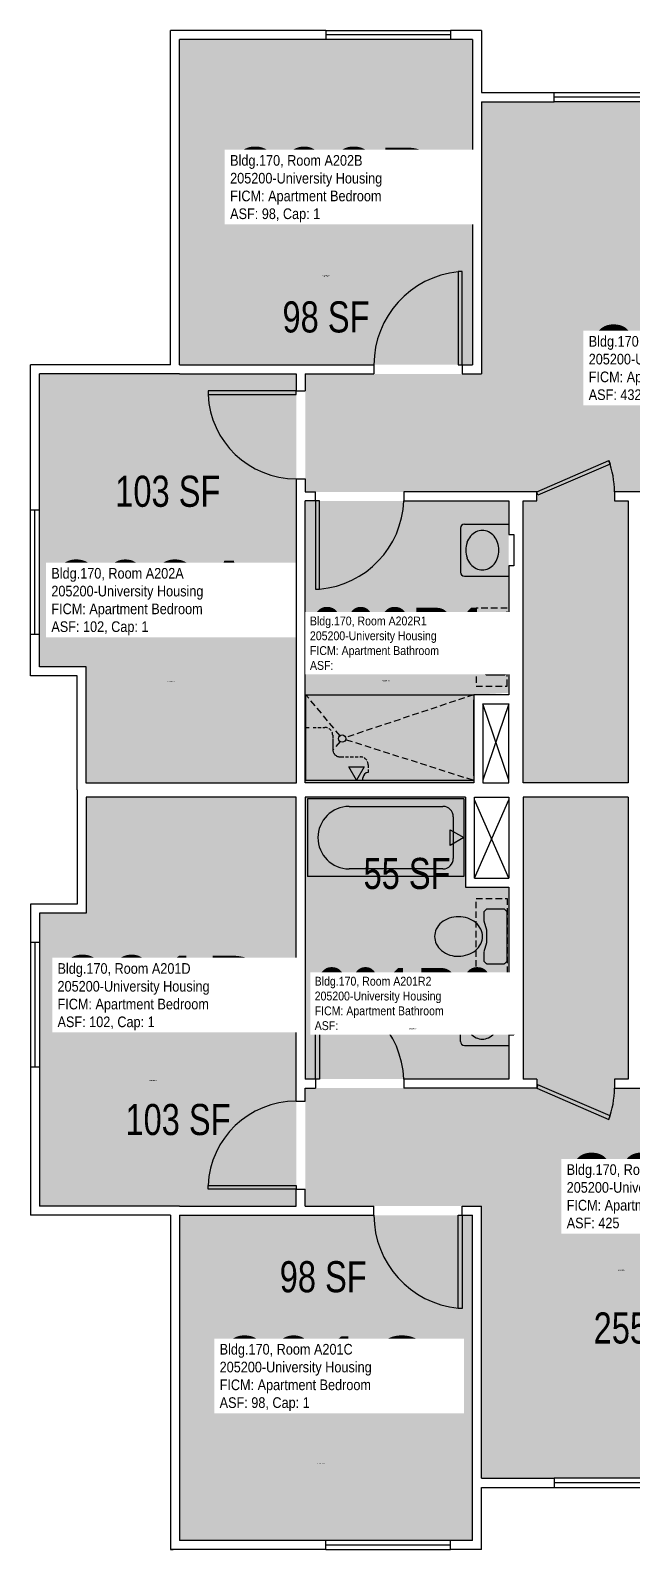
# Model space of a CAD drawing. Header units: inches. Extents: x -54 to 942, y -58 to 644.
# Drawn here: x -54 to 178, y 0 to 586 of the extents above; entities that cross this region are included whole.
import ezdxf
from ezdxf.enums import TextEntityAlignment as Align

# ---------------------------------------------------------------- set-up
doc = ezdxf.new("R2010")
doc.units = ezdxf.units.IN
doc.header["$LTSCALE"] = 10
doc.header["$MEASUREMENT"] = 0
doc.linetypes.add('DASHED2', pattern=[0.375, 0.25, -0.125])
doc.layers.get('0').update_dxf_attribs({"linetype": 'CONTINUOUS'})
for name, color, linetype in [('A-DOOR', 2, 'CONTINUOUS'), ('A-GLAZ', 1, 'CONTINUOUS'), ('A-IDEN-RNUM', 7, 'CONTINUOUS'), ('A-IDEN-SNUM', 4, 'CONTINUOUS'), ('A-IDEN-VNUM', 4, 'CONTINUOUS'), ('A-WALL', 5, 'CONTINUOUS'), ('AREA-TEXT', 3, 'CONTINUOUS'), ('Rooms-Category-Color', 7, 'CONTINUOUS'), ('Rooms-College-Color', 7, 'CONTINUOUS'), ('Rooms-Department-Color', 7, 'CONTINUOUS'), ('Rooms-Division-Color', 7, 'CONTINUOUS'), ('Rooms-Information', 7, 'CONTINUOUS')]:
    doc.layers.add(name, color=color, linetype=linetype)
doc.styles.add('CP_AREA', font='arial.ttf', dxfattribs={"height": 15})
doc.styles.add('CP_ROOMSNUMBER', font='arial.ttf', dxfattribs={"height": 1})
doc.styles.add('CP_ROOMVNUMBER', font='arial.ttf', dxfattribs={"width": 0.85, "height": 0.075})

msp = doc.modelspace()

# ---------------------------------------------------------------- hatches: boundary and pattern name
at = {"layer": 'Rooms-Category-Color', "true_color": 0x728ef3}
for points in [[(3.5, 457), (3.5, 582.5), (116.5, 582.5), (116.5, 457)], [(360.5, 408), (364.5, 408), (364.5, 412), (364.5, 453.5), (248, 453.5), (248, 558.5), (120, 558.5), (120, 453.5), (52, 453.5), (52, 408), (56, 408), (90, 408), (141.25, 408), (141.25, 404.5), (136, 404.5), (136, 295.75), (176.5, 295.75), (176.5, 404.5), (171.25, 404.5), (171.25, 408), (213.49, 408), (213.49, 404.5), (266.5, 404.5), (266.5, 329.55), (322, 329.5), (322, 408)], [(-32.5, 295.66), (48.5, 295.66), (48.5, 453.5), (-50.5, 453.5), (-50.5, 340.5), (-32.5, 340.5)], [(90, 404.5), (52, 404.5), (52, 295.75), (117, 295.75), (117, 329.75), (130.5, 330.5), (130.5, 404.5)], [(48.5, 132.5), (48.5, 290.25), (-32.5, 290.25), (-32.5, 245.5), (-50.5, 245.5), (-50.5, 132.5)], [(90, 181.5), (52, 181.5), (52, 290.25), (113.75, 290.25), (113.75, 255.5), (130.5, 255.5), (130.5, 181.5)], [(360.5, 178), (364.5, 178), (364.5, 174), (364.5, 132.5), (248, 132.5), (248, 27.5), (120, 27.5), (120, 132.5), (52, 132.5), (52, 178), (56, 178), (90, 178), (141.25, 178), (141.25, 181.5), (136, 181.5), (136, 290.25), (176.5, 290.25), (176.5, 181.5), (171.25, 181.5), (171.25, 178), (213.49, 178), (213.49, 181.5), (266.5, 181.5), (266.5, 256.45), (323, 256.5), (323, 178)], [(3.5, 3.5), (3.5, 129), (116.5, 129), (116.5, 3.5)]]:
    msp.add_hatch(color=171, dxfattribs=at).paths.add_polyline_path(points)
at = {"layer": 'Rooms-College-Color', "true_color": 0xadadad}
for points in [[(3.5, 457), (3.5, 582.5), (116.5, 582.5), (116.5, 457)], [(360.5, 408), (364.5, 408), (364.5, 412), (364.5, 453.5), (248, 453.5), (248, 558.5), (120, 558.5), (120, 453.5), (52, 453.5), (52, 408), (56, 408), (90, 408), (141.25, 408), (141.25, 404.5), (136, 404.5), (136, 295.75), (176.5, 295.75), (176.5, 404.5), (171.25, 404.5), (171.25, 408), (213.49, 408), (213.49, 404.5), (266.5, 404.5), (266.5, 329.55), (322, 329.5), (322, 408)], [(-32.5, 295.66), (48.5, 295.66), (48.5, 453.5), (-50.5, 453.5), (-50.5, 340.5), (-32.5, 340.5)], [(90, 404.5), (52, 404.5), (52, 295.75), (117, 295.75), (117, 329.75), (130.5, 330.5), (130.5, 404.5)], [(48.5, 132.5), (48.5, 290.25), (-32.5, 290.25), (-32.5, 245.5), (-50.5, 245.5), (-50.5, 132.5)], [(90, 181.5), (52, 181.5), (52, 290.25), (113.75, 290.25), (113.75, 255.5), (130.5, 255.5), (130.5, 181.5)], [(360.5, 178), (364.5, 178), (364.5, 174), (364.5, 132.5), (248, 132.5), (248, 27.5), (120, 27.5), (120, 132.5), (52, 132.5), (52, 178), (56, 178), (90, 178), (141.25, 178), (141.25, 181.5), (136, 181.5), (136, 290.25), (176.5, 290.25), (176.5, 181.5), (171.25, 181.5), (171.25, 178), (213.49, 178), (213.49, 181.5), (266.5, 181.5), (266.5, 256.45), (323, 256.5), (323, 178)], [(3.5, 3.5), (3.5, 129), (116.5, 129), (116.5, 3.5)]]:
    msp.add_hatch(color=253, dxfattribs=at).paths.add_polyline_path(points)
at = {"layer": 'Rooms-Department-Color', "true_color": 0x604aed}
for points in [[(3.5, 457), (3.5, 582.5), (116.5, 582.5), (116.5, 457)], [(360.5, 408), (364.5, 408), (364.5, 412), (364.5, 453.5), (248, 453.5), (248, 558.5), (120, 558.5), (120, 453.5), (52, 453.5), (52, 408), (56, 408), (90, 408), (141.25, 408), (141.25, 404.5), (136, 404.5), (136, 295.75), (176.5, 295.75), (176.5, 404.5), (171.25, 404.5), (171.25, 408), (213.49, 408), (213.49, 404.5), (266.5, 404.5), (266.5, 329.55), (322, 329.5), (322, 408)], [(-32.5, 295.66), (48.5, 295.66), (48.5, 453.5), (-50.5, 453.5), (-50.5, 340.5), (-32.5, 340.5)], [(90, 404.5), (52, 404.5), (52, 295.75), (117, 295.75), (117, 329.75), (130.5, 330.5), (130.5, 404.5)], [(48.5, 132.5), (48.5, 290.25), (-32.5, 290.25), (-32.5, 245.5), (-50.5, 245.5), (-50.5, 132.5)], [(90, 181.5), (52, 181.5), (52, 290.25), (113.75, 290.25), (113.75, 255.5), (130.5, 255.5), (130.5, 181.5)], [(360.5, 178), (364.5, 178), (364.5, 174), (364.5, 132.5), (248, 132.5), (248, 27.5), (120, 27.5), (120, 132.5), (52, 132.5), (52, 178), (56, 178), (90, 178), (141.25, 178), (141.25, 181.5), (136, 181.5), (136, 290.25), (176.5, 290.25), (176.5, 181.5), (171.25, 181.5), (171.25, 178), (213.49, 178), (213.49, 181.5), (266.5, 181.5), (266.5, 256.45), (323, 256.5), (323, 178)], [(3.5, 3.5), (3.5, 129), (116.5, 129), (116.5, 3.5)]]:
    msp.add_hatch(color=173, dxfattribs=at).paths.add_polyline_path(points)
at = {"layer": 'Rooms-Division-Color', "true_color": 0x604aed}
for points in [[(3.5, 457), (3.5, 582.5), (116.5, 582.5), (116.5, 457)], [(360.5, 408), (364.5, 408), (364.5, 412), (364.5, 453.5), (248, 453.5), (248, 558.5), (120, 558.5), (120, 453.5), (52, 453.5), (52, 408), (56, 408), (90, 408), (141.25, 408), (141.25, 404.5), (136, 404.5), (136, 295.75), (176.5, 295.75), (176.5, 404.5), (171.25, 404.5), (171.25, 408), (213.49, 408), (213.49, 404.5), (266.5, 404.5), (266.5, 329.55), (322, 329.5), (322, 408)], [(-32.5, 295.66), (48.5, 295.66), (48.5, 453.5), (-50.5, 453.5), (-50.5, 340.5), (-32.5, 340.5)], [(90, 404.5), (52, 404.5), (52, 295.75), (117, 295.75), (117, 329.75), (130.5, 330.5), (130.5, 404.5)], [(48.5, 132.5), (48.5, 290.25), (-32.5, 290.25), (-32.5, 245.5), (-50.5, 245.5), (-50.5, 132.5)], [(90, 181.5), (52, 181.5), (52, 290.25), (113.75, 290.25), (113.75, 255.5), (130.5, 255.5), (130.5, 181.5)], [(360.5, 178), (364.5, 178), (364.5, 174), (364.5, 132.5), (248, 132.5), (248, 27.5), (120, 27.5), (120, 132.5), (52, 132.5), (52, 178), (56, 178), (90, 178), (141.25, 178), (141.25, 181.5), (136, 181.5), (136, 290.25), (176.5, 290.25), (176.5, 181.5), (171.25, 181.5), (171.25, 178), (213.49, 178), (213.49, 181.5), (266.5, 181.5), (266.5, 256.45), (323, 256.5), (323, 178)], [(3.5, 3.5), (3.5, 129), (116.5, 129), (116.5, 3.5)]]:
    msp.add_hatch(color=173, dxfattribs=at).paths.add_polyline_path(points)

# ---------------------------------------------------------------- linework, layer by layer
for p, q in [((111.88, 394), (111.88, 377)), ((113.38, 395.5), (130.5, 395.5)), ((113.38, 375.5), (130.5, 375.5)), ((120.88, 357.25), (121.75, 358.13)), ((122.05, 358.25), (128.7, 358.25)), ((129, 358.13), (129.88, 357.25)), ((120.88, 353.81), (120.88, 357.25)), ((121.88, 350.25), (120.89, 353.69)), ((129.88, 357.25), (129.88, 338.25)), ((121.88, 345.25), (121.88, 350.25)), ((120.88, 341.75), (121.88, 345.25)), ((120.88, 338.42), (120.88, 341.75)), ((121.88, 337.25), (121, 338.13)), ((128.88, 337.25), (121.88, 337.25)), ((129.88, 338.25), (128.88, 337.25)), ((52.26, 296.75), (52.26, 329.75)), ((52.26, 329.75), (117, 329.75)), ((117, 298.5), (117, 327.75)), ((130.5, 326.25), (120.5, 296.75)), ((130.5, 296.75), (120.5, 326.25)), ((68.75, 301.95), (74.75, 301.95)), ((71.75, 296.75), (68.75, 301.95)), ((74.75, 301.95), (71.75, 296.75)), ((52.26, 296.75), (117, 296.75)), ((52.88, 289.62), (52.88, 259.62)), ((113.12, 289.62), (52.88, 289.62)), ((113.12, 289.62), (113.12, 259.62)), ((117.25, 259), (130.5, 289.25)), ((130.5, 259), (117.25, 289.25)), ((68.94, 286.67), (105.09, 286.67)), ((109.11, 282.66), (109.11, 266.59)), ((107.93, 271.62), (107.93, 277.62)), ((107.93, 277.62), (113.12, 274.62)), ((113.12, 274.62), (107.93, 271.62)), ((113.12, 259.62), (52.88, 259.62)), ((105.09, 262.57), (68.94, 262.57)), ((121.88, 247), (121, 246.12)), ((128.88, 247), (121.88, 247)), ((129.88, 246), (128.88, 247)), ((120.88, 245.83), (120.88, 242.5)), ((120.88, 242.5), (121.88, 239)), ((129.88, 227), (129.88, 246)), ((121.88, 239), (121.88, 234)), ((120.88, 230.44), (120.88, 227)), ((121.88, 234), (120.89, 230.56)), ((120.88, 227), (121.75, 226.12)), ((122.05, 226), (128.7, 226)), ((129, 226.12), (129.88, 227)), ((111.88, 196), (111.88, 213)), ((113.38, 214.5), (130.5, 214.5)), ((113.38, 194.5), (130.5, 194.5))]:
    msp.add_line(p, q)
at = {"linetype": 'DASHED2'}
for p, q in [((129.88, 363.09), (117.88, 363.09)), ((117.88, 363.09), (117.88, 333.09)), ((129.88, 333.09), (129.88, 363.09)), ((65.41, 313.95), (52.26, 329.75)), ((117, 329.75), (67.59, 313.26)), ((117.88, 333.09), (129.88, 333.09)), ((65.41, 311.69), (62.6, 308.5)), ((116.74, 296.75), (67.59, 312.37)), ((117.88, 251.16), (129.88, 251.16)), ((117.88, 221.16), (117.88, 251.16)), ((129.88, 251.16), (129.88, 221.16)), ((129.88, 221.16), (117.88, 221.16))]:
    msp.add_line(p, q, dxfattribs=at)
at = {"linetype": 'DASHED2', "ltscale": 0.5}
for p, q in [((52.26, 317.12), (53.5, 317.12)), ((55, 317.12), (59.59, 317.12)), ((62.59, 314.12), (62.59, 308.75)), ((65.59, 305.75), (73.26, 305.75)), ((76.26, 302.75), (76.26, 299.75))]:
    msp.add_line(p, q, dxfattribs=at)
at = {"linetype": 'DASHED2', "ltscale": 0.4}
msp.add_line((62.59, 314.12), (62.59, 308.75), dxfattribs=at)
at = {"linetype": 'Continuous'}
msp.add_line((74.26, 297.01), (74.26, 297.75), dxfattribs=at)
msp.add_circle((66.25, 312.82), 1.41)
for centre, radius, start, end in [((113.38, 394), 1.5, 90, 180), ((120.28, 387.68), 5.42, 90, 116.19159), ((120.28, 387.68), 5.42, 63.80841, 90), ((122.88, 385.5), 9, 160.77064, 180), ((121.6, 385.94), 7.65, 139.89909, 160.77064), ((120.79, 386.63), 6.59, 116.19159, 139.89909), ((119.76, 386.63), 6.59, 40.10091, 63.80841), ((118.95, 385.94), 7.65, 19.22936, 40.10091), ((117.67, 385.5), 9, 0, 19.22936), ((122.88, 385.5), 9, 180, 199.22936), ((121.6, 385.06), 7.65, 199.22936, 220.10091), ((118.95, 385.06), 7.65, 319.89909, 340.77064), ((117.67, 385.5), 9, 340.77064, 0), ((113.38, 377), 1.5, 180, 270), ((120.79, 384.37), 6.59, 220.10091, 243.80841), ((120.28, 383.32), 5.42, 243.80841, 270), ((120.28, 383.32), 5.42, 270, 296.19159), ((119.76, 384.37), 6.59, 296.19159, 319.89909), ((122.05, 357.83), 0.418, 90, 135), ((128.7, 357.83), 0.418, 45, 90), ((110.73, 347.08), 7.39, 129.47246, 153.29881), ((112.14, 345.38), 9.6, 108.83538, 129.47246), ((111.59, 347.08), 7.81, 86.17651, 109.08252), ((112.11, 344.04), 10.83, 71.47743, 90.00207), ((112.73, 346.04), 8.75, 50.52754, 71.16462), ((113.59, 347.08), 7.39, 26.70119, 50.52754), ((109.41, 347.75), 5.91, 153.29881, 180), ((109.41, 347.75), 5.91, 180, 206.70119), ((114.92, 347.75), 5.91, 0, 26.70119), ((114.92, 347.75), 5.91, 333.29881, 0), ((110.73, 348.42), 7.39, 206.70119, 230.52754), ((111.59, 349.46), 8.75, 230.52754, 251.16462), ((112.11, 350.86), 10.24, 250.93864, 269.99844), ((112.11, 351.46), 10.83, 269.99793, 288.52257), ((112.73, 349.46), 8.75, 288.83538, 309.47246), ((113.59, 348.42), 7.39, 309.47246, 333.29881), ((121.29, 338.42), 0.418, 180, 225), ((128.7, 337.75), 0.418, 270, 315), ((68.94, 274.62), 12.05, 90, 270), ((105.09, 282.66), 4.02, 0, 90), ((105.09, 266.59), 4.02, 270, 0), ((121.29, 245.83), 0.418, 135, 180), ((109.59, 235.79), 7.89, 129.47246, 153.29881), ((110.51, 234.67), 9.33, 108.83538, 129.47246), ((111.11, 232.92), 11.18, 90, 108.83538), ((111.11, 232.92), 11.18, 71.16462, 90), ((111.71, 234.67), 9.33, 50.52754, 71.16462), ((112.62, 235.79), 7.89, 26.70119, 50.52754), ((108.18, 236.5), 6.3, 153.29881, 180), ((108.18, 236.5), 6.3, 180, 206.70119), ((114.04, 236.5), 6.3, 0, 26.70119), ((114.04, 236.5), 6.3, 333.29881, 0), ((121.46, 237.06), 0.418, 344.0546, 0), ((109.59, 237.21), 7.89, 206.70119, 230.52754), ((111.09, 239.03), 10.24, 230.52754, 251.16462), ((110.55, 237.43), 8.55, 251.16462, 273.77544), ((111.11, 240.08), 11.18, 270, 288.83538), ((111.71, 238.33), 9.33, 288.83538, 309.47246), ((112.62, 237.21), 7.89, 309.47246, 333.29881), ((122.05, 226.42), 0.418, 225, 270), ((128.7, 226.42), 0.418, 270, 315), ((113.38, 213), 1.5, 90, 180), ((120.79, 205.63), 6.59, 116.19159, 139.89909), ((120.28, 206.68), 5.42, 90, 116.19159), ((120.28, 206.68), 5.42, 63.80841, 90), ((119.76, 205.63), 6.59, 40.10091, 63.80841), ((122.88, 204.5), 9, 160.77064, 180), ((121.6, 204.94), 7.65, 139.89909, 160.77064), ((118.95, 204.94), 7.65, 19.22936, 40.10091), ((117.67, 204.5), 9, 0, 19.22936), ((122.88, 204.5), 9, 180, 199.22936), ((121.6, 204.06), 7.65, 199.22936, 220.10091), ((118.95, 204.06), 7.65, 319.89909, 340.77064), ((117.67, 204.5), 9, 340.77064, 0), ((113.38, 196), 1.5, 180, 270), ((120.79, 203.37), 6.59, 220.10091, 243.80841), ((120.28, 202.32), 5.42, 243.80841, 270), ((120.28, 202.32), 5.42, 270, 296.19159), ((119.76, 203.37), 6.59, 296.19159, 319.89909)]:
    msp.add_arc(centre, radius, start, end)
at = {"linetype": 'DASHED2', "ltscale": 0.5}
for centre, start, end in [((59.59, 314.12), 0, 90), ((65.59, 308.75), 180, 270), ((73.26, 302.75), 0, 90)]:
    msp.add_arc(centre, 3, start, end, dxfattribs=at)
at = {"linetype": 'DASHED2', "ltscale": 0.4}
msp.add_arc((65.59, 308.75), 3, 180, 270, dxfattribs=at)
at = {"linetype": 'Continuous'}
msp.add_arc((76.26, 297.75), 2, 90, 180, dxfattribs=at)
at = {"layer": 'A-DOOR'}
for p, q in [((112.5, 493), (111, 493)), ((111, 493), (111, 457)), ((112.5, 457), (112.5, 493)), ((111, 457), (112.5, 457)), ((48.5, 447), (14.5, 447)), ((14.5, 447), (14.5, 445.5)), ((14.5, 445.5), (48.5, 445.5)), ((48.5, 445.5), (48.5, 447)), ((141.25, 408), (169.04, 420.06)), ((169.54, 418.73), (141.75, 406.68)), ((169.04, 420.06), (169.54, 418.73)), ((57.5, 404.5), (56, 404.5)), ((56, 404.5), (56, 370.5)), ((57.5, 370.5), (57.5, 404.5)), ((141.75, 406.68), (141.25, 408)), ((56, 370.5), (57.5, 370.5)), ((56, 181.5), (56, 215.5)), ((56, 215.5), (57.5, 215.5)), ((57.5, 215.5), (57.5, 181.5)), ((57.5, 181.5), (56, 181.5)), ((141.75, 179.32), (141.25, 178)), ((141.25, 178), (169.04, 165.94)), ((169.54, 167.27), (141.75, 179.32)), ((169.04, 165.94), (169.54, 167.27)), ((14.5, 139), (14.5, 140.5)), ((14.5, 140.5), (48.5, 140.5)), ((48.5, 139), (14.5, 139)), ((48.5, 140.5), (48.5, 139)), ((111, 129), (112.5, 129)), ((111, 93), (111, 129)), ((112.5, 129), (112.5, 93)), ((112.5, 93), (111, 93))]:
    msp.add_line(p, q, dxfattribs=at)
for centre, radius, start, end in [((114.5, 457), 36, 95.57924, 180), ((48.61, 447.15), 34.15, 182.77219, 269.81214), ((137.25, 408), 34, 0, 20.76838), ((54.49, 405.91), 35.54, 274.86019, 357.72415), ((54.49, 180.09), 35.54, 2.27585, 85.13981), ((137.25, 178), 34, 339.23162, 0), ((48.61, 138.85), 34.15, 90.18786, 177.22781), ((114.5, 129), 36, 180, 264.42076)]:
    msp.add_arc(centre, radius, start, end, dxfattribs=at)
at = {"layer": 'A-GLAZ'}
for p, q in [((60, 586), (108, 586)), ((108, 584.25), (60, 584.25)), ((108, 582.5), (60, 582.5)), ((148, 562), (220, 562)), ((220, 560.25), (148, 560.25)), ((220, 558.5), (148, 558.5)), ((-54, 353), (-54, 401)), ((-52.25, 353), (-52.25, 401)), ((-50.5, 353), (-50.5, 401)), ((-54, 234.25), (-54, 186.25)), ((-52.25, 234.25), (-52.25, 186.25)), ((-50.5, 234.25), (-50.5, 186.25)), ((220, 27.5), (148, 27.5)), ((220, 25.75), (148, 25.75)), ((148, 24), (220, 24)), ((108, 3.5), (60, 3.5)), ((108, 1.75), (60, 1.75)), ((60, 0), (108, 0))]:
    msp.add_line(p, q, dxfattribs=at)
at = {"layer": 'A-WALL'}
for p, q in [((0, 457), (0, 586)), ((60, 586), (0, 586)), ((3.5, 457), (3.5, 582.5)), ((60, 582.5), (3.5, 582.5)), ((60, 586), (60, 582.5)), ((120, 586), (108, 586)), ((108, 586), (108, 582.5)), ((116.5, 582.5), (108, 582.5)), ((116.5, 582.5), (116.5, 559.5)), ((120, 586), (120, 562)), ((116.5, 559.5), (116.5, 457)), ((120, 562), (148, 562)), ((120, 558.5), (120, 453.5)), ((120, 558.5), (148, 558.5)), ((148, 558.5), (148, 562)), ((-54, 401), (-54, 457)), ((0, 457), (-54, 457)), ((-50.5, 401), (-50.5, 453.5)), ((3.5, 453.5), (-50.5, 453.5)), ((3.5, 457), (78.5, 457)), ((3.5, 453.5), (48.5, 453.5)), ((48.5, 453.5), (48.5, 447)), ((52, 453.5), (78.5, 453.5)), ((52, 453.5), (52, 447)), ((78.5, 457), (78.5, 453.5)), ((112.5, 457), (116.5, 457)), ((112.5, 457), (112.5, 453.5)), ((112.5, 453.5), (120, 453.5)), ((48.5, 447), (52, 447)), ((48.5, 413), (48.5, 295.66)), ((48.5, 413), (52, 413)), ((52, 408), (56, 408)), ((52, 297.5), (52, 404.5)), ((56, 404.5), (52, 404.5)), ((56, 404.5), (56, 408)), ((56, 404.5), (56, 408)), ((141.25, 408), (90, 408)), ((90, 408), (90, 404.5)), ((90, 404.5), (130.5, 404.5)), ((130.5, 404.5), (130.5, 391.5)), ((136, 295.75), (136, 404.5)), ((136, 404.5), (141.25, 404.5)), ((141.25, 404.5), (141.25, 408)), ((213.49, 408), (171.25, 408)), ((171.25, 408), (171.25, 404.5)), ((171.25, 404.5), (176.5, 404.5)), ((176.5, 404.5), (176.5, 295.75)), ((-50.5, 401), (-54, 401)), ((130.5, 391.5), (132.5, 391.5)), ((132.5, 391.5), (132.5, 379.5)), ((132.5, 379.5), (130.5, 379.5)), ((130.5, 379.5), (130.5, 329.75)), ((-54, 337), (-54, 353)), ((-50.5, 353), (-54, 353)), ((-50.5, 340.5), (-50.5, 353)), ((-32.5, 340.5), (-50.5, 340.5)), ((-32.5, 295.66), (-32.5, 340.5)), ((-36, 337), (-54, 337)), ((-36, 293), (-36, 337)), ((52, 295.75), (52, 333.5)), ((130.5, 329.75), (117, 329.75)), ((117, 329.75), (117, 295.75)), ((120.5, 326.25), (120.5, 295.75)), ((120.5, 326.25), (130.5, 326.25)), ((130.5, 295.75), (130.5, 326.25)), ((-36, 293), (-36, 249)), ((48.5, 295.66), (-32.5, 295.66)), ((117, 295.75), (52, 295.75)), ((120.5, 295.75), (130.5, 295.75)), ((176.5, 295.75), (136, 295.75)), ((-32.5, 290.25), (-32.5, 245.5)), ((48.5, 290.25), (-32.5, 290.25)), ((48.5, 173), (48.5, 290.25)), ((52, 290.25), (52, 181.5)), ((113.75, 290.25), (52, 290.25)), ((113.75, 290.25), (113.75, 255.5)), ((117.25, 259), (117.25, 290.25)), ((117.25, 290.25), (130.5, 290.25)), ((130.5, 290.25), (130.5, 259)), ((136, 290.25), (136, 181.5)), ((176.5, 290.25), (136, 290.25)), ((176.5, 290.25), (176.5, 181.5)), ((117.25, 259), (130.5, 259)), ((113.75, 255.5), (130.5, 255.5)), ((130.5, 255.5), (130.5, 210.5)), ((-54, 249), (-54, 234.25)), ((-36, 249), (-54, 249)), ((-50.5, 245.5), (-50.5, 234.25)), ((-32.5, 245.5), (-50.5, 245.5)), ((-54, 234.25), (-50.5, 234.25)), ((130.5, 210.5), (132.5, 210.5)), ((132.5, 210.5), (132.5, 198.5)), ((130.5, 198.5), (130.5, 181.5)), ((130.5, 198.5), (132.5, 198.5)), ((-54, 186.25), (-54, 129)), ((-54, 186.25), (-50.5, 186.25)), ((-50.5, 186.25), (-50.5, 132.5)), ((56, 181.5), (52, 181.5)), ((52, 178), (56, 178)), ((56, 181.5), (56, 178)), ((56, 181.5), (56, 178)), ((130.5, 181.5), (90, 181.5)), ((90, 181.5), (90, 178)), ((141.25, 178), (90, 178)), ((141.25, 181.5), (141.25, 178)), ((171.25, 181.5), (171.25, 178)), ((171.25, 178), (213.49, 178)), ((48.5, 173), (52, 173)), ((48.5, 132.5), (48.5, 139)), ((48.5, 139), (52, 139)), ((52, 132.5), (52, 139)), ((0, 129), (-54, 129)), ((3.5, 132.5), (-50.5, 132.5)), ((0, 129), (0, 0)), ((3.5, 132.5), (48.5, 132.5)), ((3.5, 129), (78.5, 129)), ((3.5, 129), (3.5, 3.5)), ((52, 132.5), (78.5, 132.5)), ((78.5, 129), (78.5, 132.5)), ((112.5, 132.5), (120, 132.5)), ((112.5, 129), (112.5, 132.5)), ((112.5, 129), (116.5, 129)), ((116.5, 26.5), (116.5, 129)), ((120, 27.5), (120, 132.5)), ((116.5, 3.5), (116.5, 26.5)), ((120, 27.5), (148, 27.5)), ((120, 0), (120, 24)), ((120, 24), (148, 24)), ((148, 27.5), (148, 24)), ((60, 0), (0, 0)), ((0, 0), (1, 0)), ((0, 0), (1, 0)), ((60, 3.5), (3.5, 3.5)), ((60, 0), (60, 3.5)), ((108, 0), (108, 3.5)), ((116.5, 3.5), (108, 3.5)), ((120, 0), (108, 0))]:
    msp.add_line(p, q, dxfattribs=at)
at = {"layer": 'A-WALL', "linetype": 'Continuous'}
for p, q in [((52, 413), (52, 408)), ((52, 173), (52, 178)), ((141.25, 181.5), (136, 181.5)), ((176.5, 181.5), (171.25, 181.5))]:
    msp.add_line(p, q, dxfattribs=at)

# ---------------------------------------------------------------- texts
at = {"layer": 'A-IDEN-RNUM', "style": 'CP_ROOMSNUMBER'}
for s, p in [('0202-B0', (59.05, 490.84)), ('0202-A0', (-1.14, 334.61)), ('0202-R1', (81.55, 334.92)), ('0201-R2', (91.97, 200.67)), ('0201-D0', (-8.19, 180.79)), ('0201-00', (172.53, 107.64)), ('0201-C0', (56.54, 33.1))]:
    msp.add_text(s, height=0.36, dxfattribs=at).set_placement(p)
at = {"layer": 'A-IDEN-SNUM', "style": 'CP_ROOMSNUMBER'}
for s, p in [('1700A202B0', (58.53, 491.32)), ('1700A202A0', (-1.14, 334.61)), ('1700A202R1', (81.55, 334.92)), ('1700A201R2', (91.97, 200.67)), ('1700A201D0', (-8.19, 180.79)), ('1700A20100', (172.53, 107.64)), ('1700A201C0', (56.54, 33.1))]:
    msp.add_text(s, height=0.36, dxfattribs=at).set_placement(p)
at = {"layer": 'A-IDEN-VNUM', "style": 'CP_ROOMVNUMBER'}
for s, height, width, p in [('202B', 28.8, 0.85, (23.03, 511.98)), ('202', 28.8, 0.85, (161.32, 443.37)), ('202A', 28.8, 0.85, (-45.92, 352.71)), ('202R1', 24, 0.7, (53.81, 339.29)), ('201D', 28.8, 0.85, (-43.54, 200.28)), ('201R2', 24, 0.7, (55.64, 200.34)), ('201', 28.8, 0.85, (152.82, 123.88)), ('201C', 28.8, 0.85, (18.98, 53.41))]:
    msp.add_text(s, height=height, dxfattribs=dict(at, width=width)).set_placement(p)
at = {"layer": 'AREA-TEXT', "style": 'CP_AREA', "width": 0.75}
for s, p in [('98 SF', (60, 475.48)), ('103 SF', (-1, 408.23)), ('56 SF', (91.25, 350.13)), ('55 SF', (91.25, 260.81)), ('103 SF', (2.93, 165.9)), ('98 SF', (58.93, 105.26)), ('255 SF', (183.49, 85.5))]:
    msp.add_text(s, height=12, dxfattribs=at).set_placement(p, align=Align.MIDDLE_CENTER)

# ---------------------------------------------------------------- next in the draw order: texts
at = {"layer": 'Rooms-Information', "attachment_point": 7, "style": 'CP_ROOMVNUMBER', "bg_fill": 3, "box_fill_scale": 1.5, "bg_fill_color": 256, "bg_fill_true_color": 13158600, "bg_fill_transparency": 0}
for s, insert, char_height, width in [('Bldg.170, Room A202B^M^J205200-University Housing^M^JFICM: Apartment Bedroom^M^JASF: 98, Cap: 1', (23.03, 511.98), 4.1143, 92.16), ('Bldg.170, Room A202^M^J205200-University Housing^M^JFICM: Apartment Common Living^M^JASF: 432', (161.32, 443.37), 4.1143, 92.16), ('Bldg.170, Room A202A^M^J205200-University Housing^M^JFICM: Apartment Bedroom^M^JASF: 102, Cap: 1', (-45.92, 352.71), 4.1143, 92.16), ('Bldg.170, Room A202R1^M^J205200-University Housing^M^JFICM: Apartment Bathroom^M^JASF: ', (53.81, 339.29), 3.4286, 76.8), ('Bldg.170, Room A201D^M^J205200-University Housing^M^JFICM: Apartment Bedroom^M^JASF: 102, Cap: 1', (-43.54, 200.28), 4.1143, 92.16), ('Bldg.170, Room A201R2^M^J205200-University Housing^M^JFICM: Apartment Bathroom^M^JASF: ', (55.64, 200.34), 3.4286, 76.8), ('Bldg.170, Room A201^M^J205200-University Housing^M^JFICM: Apartment Common Living^M^JASF: 425', (152.82, 123.88), 4.1143, 92.16), ('Bldg.170, Room A201C^M^J205200-University Housing^M^JFICM: Apartment Bedroom^M^JASF: 98, Cap: 1', (18.98, 53.41), 4.1143, 92.16)]:
    msp.add_mtext(s, dxfattribs=dict(at, insert=insert, char_height=char_height, width=width))

doc.saveas('drawing.dxf')
